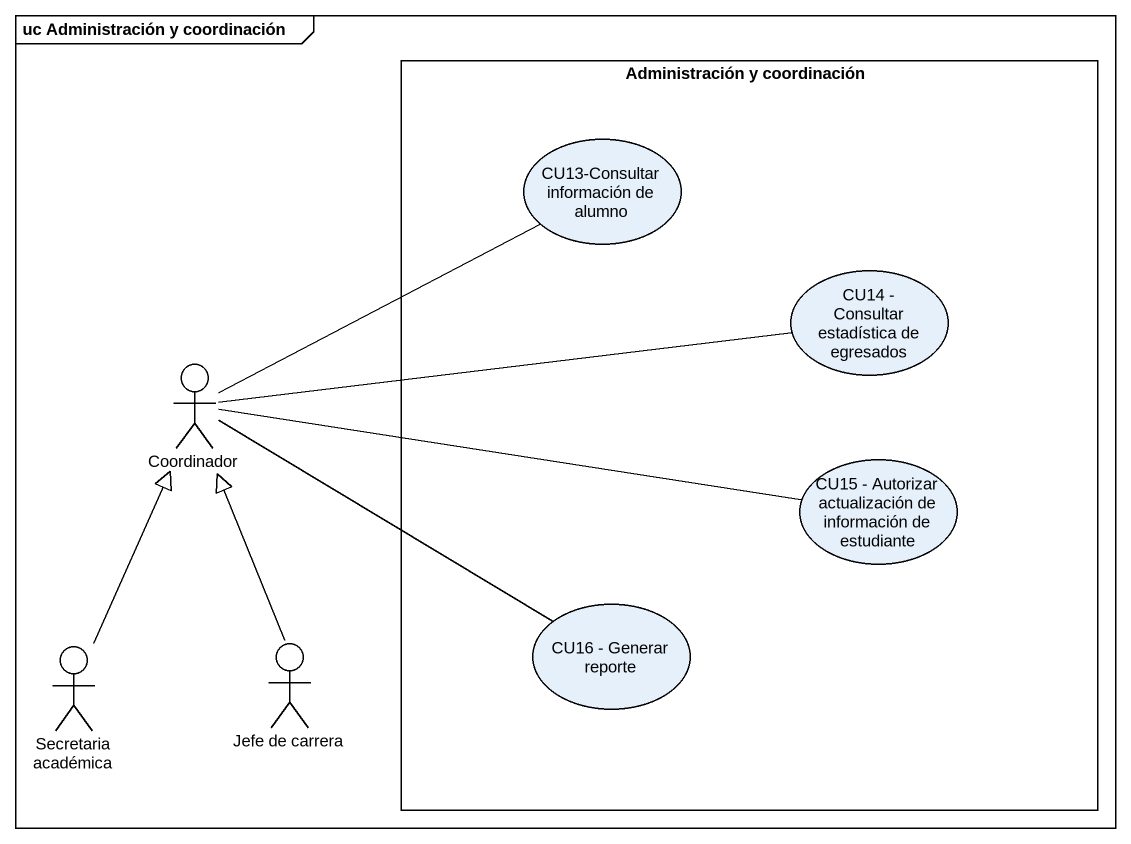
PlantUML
@startuml
mainframe uc Administración y coordinación
rectangle "Administración y coordinación" as Administración_y {
  usecase "CU13-Consultar información de alumno" as CU13_Consultar_información
  usecase "CU14 - Consultar estadística de egresados" as CU14_Consultar_estadística
  usecase "CU15 - Autorizar actualización de información de estudiante" as CU15_Autorizar
  usecase "CU16 - Generar reporte" as CU16_Generar_reporte
}
actor Coordinador
actor "Secretaria académica" as Secretaria_académica
actor "Jefe de carrera" as Jefe_de_carrera
Coordinador -right- CU13_Consultar_información
Coordinador -right- CU14_Consultar_estadística
Coordinador -right- CU15_Autorizar
Coordinador -right- CU16_Generar_reporte
Secretaria_académica -up-|> Coordinador
Jefe_de_carrera -up-|> Coordinador
@enduml
